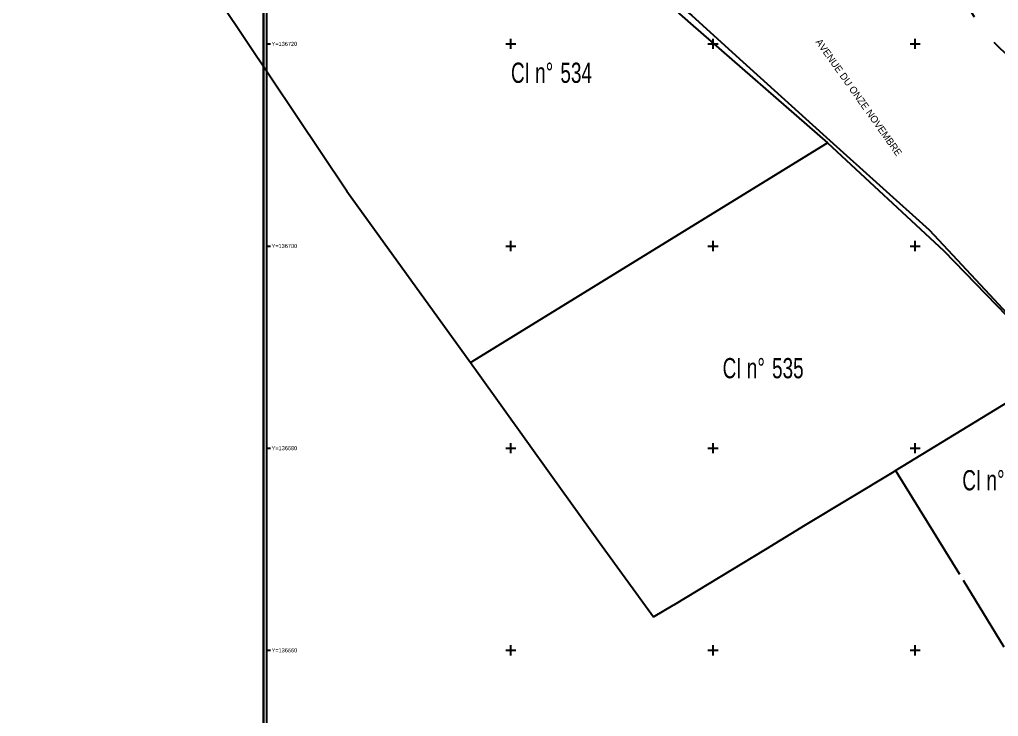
# Model space of a CAD drawing. Header units: metres. Extents: x 330671 to 330906, y 136216 to 136806.
# Drawn here: x 330671.4 to 330768.2, y 136653.5 to 136722.4 of the extents above; entities that cross this region are included whole.
import ezdxf
from ezdxf.enums import TextEntityAlignment as Align

# ---------------------------------------------------------------- set-up
doc = ezdxf.new("R2010")
doc.units = ezdxf.units.M
doc.header["$LTSCALE"] = 2
doc.linetypes.add('CACHE2', pattern=[4.7625, 3.175, -1.5875])
doc.linetypes.add('L211', pattern=[0])
for name, color, linetype in [('C_APP_CADA', 7, 'Continuous'), ('C_CANIVEAU', 7, 'Continuous'), ('C_FILD_EAU', 7, 'Continuous'), ('C_LIMREVET', 7, 'Continuous'), ('C_NOM_RUE', 7, 'Continuous'), ('C_PELOUSE', 3, 'CACHE2'), ('CARROYAGE', 253, 'Continuous'), ('CARTOUCHE', 7, 'Continuous')]:
    doc.layers.add(name, color=color, linetype=linetype)

msp = doc.modelspace()

# ---------------------------------------------------------------- linework, layer by layer
at = {"layer": 'C_APP_CADA', "linetype": 'L211'}
for points in [[(330691.109, 136724.336), (330691.556, 136724.679), (330699.736, 136729.183), (330702.337, 136730.451), (330709.275, 136732.344), (330714.075, 136733.553), (330717.526, 136733.623), (330723.739, 136732.938), (330725.934, 136732.172), (330728.516, 136730.633), (330733.687, 136726.311), (330737.9, 136722.799), (330742.943, 136718.237), (330751.543, 136710.456), (330761.383, 136701.595), (330767.801, 136694.708), (330774.253, 136687.74)], [(330691.26, 136724.111), (330703.854, 136729.744), (330713.135, 136732.186), (330722.756, 136731.358), (330732.789, 136726.421), (330737.777, 136722.029), (330751.337, 136710.224)], [(330691.26, 136724.111), (330703.757, 136705.458)], [(330716.003, 136688.468), (330751.337, 136710.224)], [(330751.337, 136710.224), (330762.83, 136699.538), (330774.253, 136687.74)], [(330703.757, 136705.458), (330703.768, 136705.441), (330716.003, 136688.468)], [(330716.003, 136688.468), (330716.757, 136687.423), (330723.996, 136677.317)], [(330758.058, 136677.787), (330771.244, 136685.844)], [(330723.996, 136677.317), (330728.754, 136670.674), (330734.118, 136663.298)], [(330749.148, 136672.401), (330757.919, 136677.702), (330758.058, 136677.787)], [(330758.058, 136677.787), (330764.377, 136667.523)], [(330736.184, 136664.545), (330745.213, 136670.022), (330749.148, 136672.401)], [(330764.742, 136666.931), (330767.125, 136663.06), (330768.768, 136660.356)], [(330734.118, 136663.298), (330736.06, 136664.469), (330736.184, 136664.545)]]:
    msp.add_lwpolyline(points, dxfattribs=at)
at = {"layer": 'C_CANIVEAU'}
msp.add_lwpolyline([(330848.533, 136378.835, 0), (330849.505, 136403.817, -0.000022)], format="xyb", dxfattribs=at)
at = {"layer": 'C_FILD_EAU', "linetype": 'Continuous', "flags": 128}
msp.add_lwpolyline([(330848.833, 136378.823, 0), (330849.805, 136403.801, -0.000022)], format="xyb", dxfattribs=at)
at = {"layer": 'C_LIMREVET', "linetype": 'Continuous', "flags": 128}
msp.add_lwpolyline([(330848.953, 136378.818, 0), (330849.925, 136403.795, -0.000022)], format="xyb", dxfattribs=at)
at = {"layer": 'C_PELOUSE', "flags": 128}
msp.add_lwpolyline([(330776.166, 136745.915, -0.114429), (330778.053, 136744.364, -0.181668), (330779.16, 136740.726, 0.162766), (330779.827, 136737.361, 0.160552), (330782.342, 136735.093), (330785.25, 136731.182), (330787.588, 136724.983, -0.182441), (330788.449, 136720.584, -0.128328), (330787.133, 136717.662, -0.266663), (330784.928, 136716.381, -0.27784), (330782.657, 136717.732), (330779.695, 136721.785, 0.071755), (330776.008, 136725.801, 0.034278), (330773.874, 136727.312, 0.274065), (330771.278, 136727.365, 0.494698), (330770.723, 136723.354), (330772.741, 136721.333, -0.381923), (330773.777, 136717.379, -0.350045), (330771.037, 136717.486, -0.112319), (330765.767, 136722.807, -0.094428), (330763.49, 136728.702, -0.027279), (330763.24, 136733.547, -0.007389), (330763.263, 136734.862, -0.44059)], format="xyb", close=True, dxfattribs=at)
at = {"layer": 'CARROYAGE'}
for p, q in [((330695.828, 136720), (330696.228, 136720)), ((330719.5, 136720), (330720.5, 136720)), ((330720, 136719.5), (330720, 136720.5)), ((330739.5, 136720), (330740.5, 136720)), ((330740, 136719.5), (330740, 136720.5)), ((330759.5, 136720), (330760.5, 136720)), ((330760, 136719.5), (330760, 136720.5)), ((330720, 136699.5), (330720, 136700.5)), ((330740, 136699.5), (330740, 136700.5)), ((330760, 136699.5), (330760, 136700.5)), ((330695.828, 136700), (330696.228, 136700)), ((330719.5, 136700), (330720.5, 136700)), ((330739.5, 136700), (330740.5, 136700)), ((330759.5, 136700), (330760.5, 136700)), ((330720, 136679.5), (330720, 136680.5)), ((330740, 136679.5), (330740, 136680.5)), ((330760, 136679.5), (330760, 136680.5)), ((330695.828, 136680), (330696.228, 136680)), ((330719.5, 136680), (330720.5, 136680)), ((330739.5, 136680), (330740.5, 136680)), ((330759.5, 136680), (330760.5, 136680)), ((330695.828, 136660), (330696.228, 136660)), ((330719.5, 136660), (330720.5, 136660)), ((330720, 136659.5), (330720, 136660.5)), ((330739.5, 136660), (330740.5, 136660)), ((330740, 136659.5), (330740, 136660.5)), ((330759.5, 136660), (330760.5, 136660)), ((330760, 136659.5), (330760, 136660.5))]:
    msp.add_line(p, q, dxfattribs=at)
at = {"layer": 'CARROYAGE', "flags": 128}
msp.add_lwpolyline([(330695.828, 136216.7), (330905.338, 136216.7), (330905.338, 136805.248), (330695.828, 136805.248)], close=True, dxfattribs=at)
at = {"layer": 'CARROYAGE'}
for points in [[(330695.828, 136216.7), (330905.338, 136216.7), (330905.338, 136805.248), (330695.828, 136805.248)], [(330695.828, 136216.7), (330905.338, 136216.7), (330905.338, 136745.848), (330863.338, 136745.848), (330863.338, 136805.248), (330695.828, 136805.248)]]:
    msp.add_lwpolyline(points, close=True, dxfattribs=at)
at = {"layer": 'CARTOUCHE', "const_width": 0.2}
msp.add_lwpolyline([(330695.528, 136805.548), (330905.638, 136805.548), (330905.638, 136216.4), (330695.528, 136216.4)], close=True, dxfattribs=at)
at = {"layer": 'CARTOUCHE', "ltscale": 0.2}
msp.add_lwpolyline([(330695.828, 136216.7), (330905.338, 136216.7), (330905.338, 136805.248), (330695.828, 136805.248)], close=True, dxfattribs=at)

# ---------------------------------------------------------------- texts
at = {"layer": 'C_APP_CADA', "width": 0.7}
for s, p in [('CI n°', (330722.101, 136717.142)), ('534', (330726.46, 136717.142)), ('CI n°', (330743.04, 136687.918)), ('535', (330747.399, 136687.918)), ('CI n°', (330766.752, 136676.828))]:
    msp.add_text(s, height=2, dxfattribs=at).set_placement(p, align=Align.MIDDLE_CENTER)
at = {"layer": 'C_NOM_RUE'}
msp.add_text('AVENUE DU ONZE NOVEMBRE', height=0.7, rotation=305.3841, dxfattribs=at).set_placement((330750.1, 136720.188))
at = {"layer": 'CARROYAGE'}
for s, p in [('Y=136720', (330696.328, 136719.8)), ('Y=136700', (330696.328, 136699.8)), ('Y=136680', (330696.328, 136679.8)), ('Y=136660', (330696.328, 136659.8))]:
    msp.add_text(s, height=0.4, dxfattribs=at).set_placement(p)

doc.saveas('drawing.dxf')
